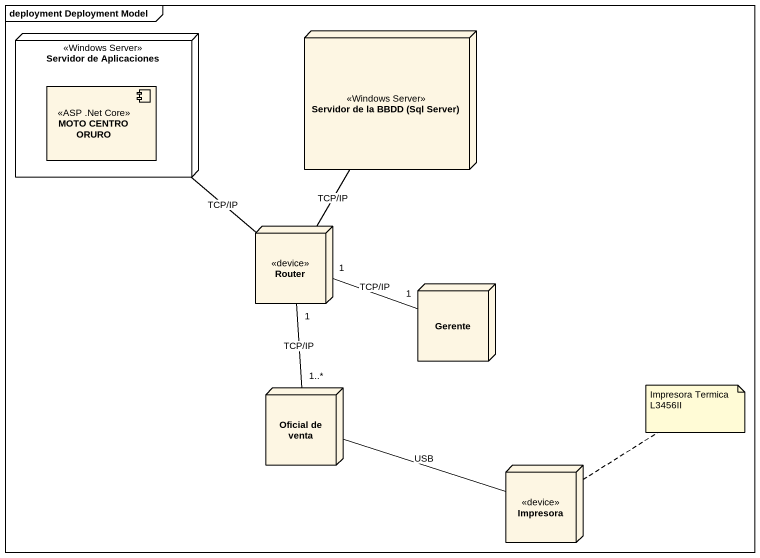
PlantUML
@startuml
mainframe deployment Deployment Model
node "Servidor de Aplicaciones" as Servidor_de_Aplicaciones <<Windows Server>> {
  component "MOTO CENTRO ORURO" as MOTO_CENTRO_ORURO <<ASP .Net Core>>
}
node "Servidor de la BBDD (Sql Server)" as Servidor_de_la_BBDD_Sql <<Windows Server>>
node Router <<device>>
node Gerente
node "Oficial de venta" as Oficial_de_venta
node Impresora <<device>>
Servidor_de_Aplicaciones -- Router : TCP/IP
Router -up- Servidor_de_la_BBDD_Sql : TCP/IP
Router "1" -right- "1" Gerente : TCP/IP
Router "1" -- "1..*" Oficial_de_venta : TCP/IP
Oficial_de_venta -right- Impresora : USB
note top of Impresora
  Impresora Termica
  L3456II
end note
@enduml
